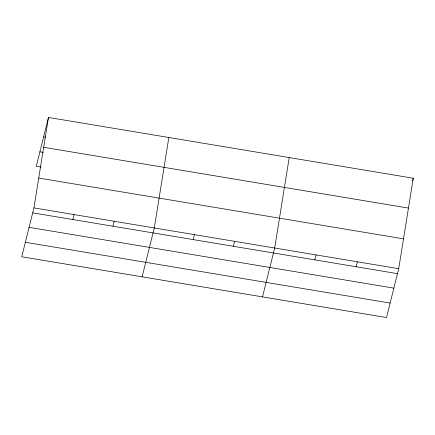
<?xml version="1.0" encoding="UTF-8"?>
<svg xmlns="http://www.w3.org/2000/svg" width="435" height="435" viewBox="0 0 435 435"><rect width="100%" height="100%" fill="white"/><g stroke="black" fill="none" stroke-linecap="round" stroke-linejoin="round"><path stroke-width="0.65" d="M33.93 207.908L48.475 117.445L413.25 178.236L398.71 268.7L386.525 317.555L21.75 256.764L33.93 207.908L398.71 268.7M168.851 137.509L154.305 227.967L142.125 276.823M289.226 157.568L274.686 248.032L262.501 296.887M48.475 117.445L36.29 166.3L40.972 167.083M72.824 219.544L74.059 214.596M112.948 226.227L114.182 221.279M193.2 239.603L194.434 234.655M233.323 246.292L234.557 241.343M314.793 259.869L316.027 254.921M356.135 266.758L357.369 261.81M412.636 180.71L413.25 178.236M43.625 136.884L45.631 137.215M43.674 147.296L408.449 208.088M39.906 151.815L43.25 152.37M38.731 178.056L403.506 238.848M32.696 212.856L397.476 273.648M29.085 227.347L393.86 288.139M25.36 242.273L390.141 303.065"/></g></svg>
